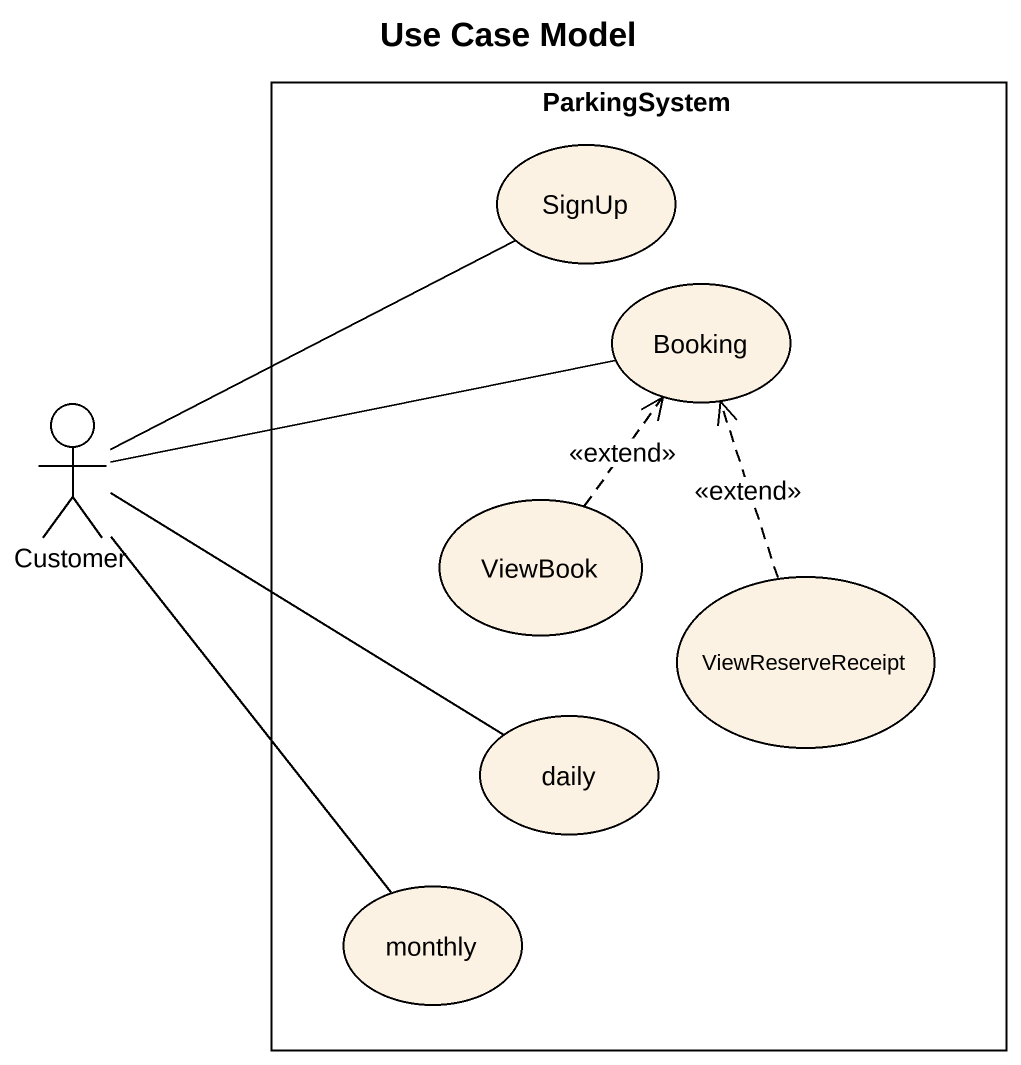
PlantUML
@startuml
title Use Case Model
rectangle ParkingSystem {
  usecase SignUp
  usecase Booking
  usecase ViewBook
  usecase ViewReserveReceipt
  usecase daily
  usecase monthly
}
actor Customer
Customer -right- SignUp
Customer -right- Booking
Customer -right- daily
Customer -- monthly
ViewBook .up.> Booking : <<extend>>
ViewReserveReceipt .up.> Booking : <<extend>>
@enduml
